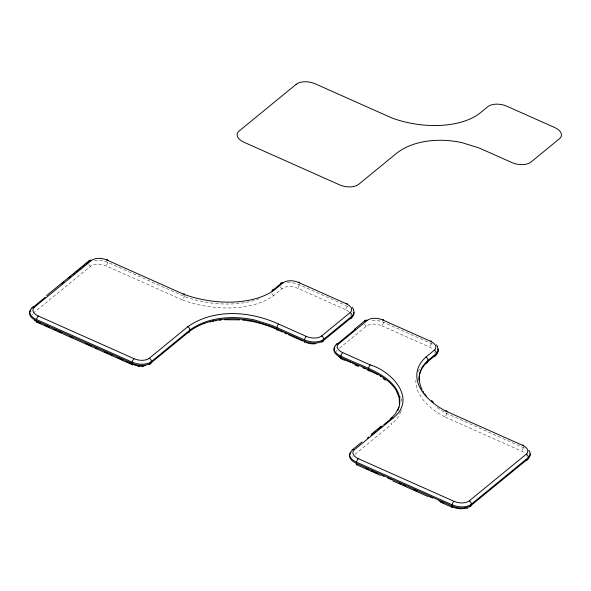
<?xml version="1.0" encoding="UTF-8"?>
<svg xmlns="http://www.w3.org/2000/svg" width="591" height="591" viewBox="0 0 591 591"><rect width="100%" height="100%" fill="white"/><g stroke="black" fill="none" stroke-linecap="round" stroke-linejoin="round"><path stroke-width="0.44" stroke-dasharray="2.96 2.22" d="M184.348 295.485L184.193 296.423A2.815 0.909 -67.9 0 1 182.516 299.969L105.848 265.795A11.244 6.139 9.3 0 0 90.578 266.209L33.532 312.912M348.867 311.826A11.244 6.139 9.3 0 0 345.284 309.514A2.807 1.019 -66 0 0 347.087 306.02L347.116 305.879M383.515 322.102L383.493 322.25A2.807 1.019 -66 0 1 381.683 325.737A11.244 6.139 9.3 0 0 366.413 326.143L339.323 348.335M446.803 412.946L446.722 413.449A2.815 1.138 -64 0 1 444.787 416.884L521.454 451.059A11.244 6.139 9.3 0 1 525.044 453.371M401.363 410.169L401.09 411.07M400.942 411.521L397.595 417.918L392.025 423.983M182.516 299.977A73.062 39.9 9.3 0 0 273.766 295.493L282.188 288.6A11.244 6.139 9.3 0 1 297.458 288.194L345.284 309.514M354.918 454.368L392.003 423.998A2.815 2.135 49.8 0 1 390.082 421.841M287.344 282.72A14.051 7.676 9.3 0 1 299.26 284.699L346.252 305.65M432.361 344.073A14.051 7.676 9.3 0 0 431.319 343.57L383.493 322.25A14.051 7.676 9.3 0 0 370.254 320.433M381.683 325.737L429.509 347.057A11.244 6.139 9.3 0 1 433.1 349.37M94.42 260.491A14.051 7.676 9.3 0 1 107.651 262.308L184.193 296.423A70.255 38.363 9.3 0 0 260.365 298.359M524.306 448.074A14.051 7.676 9.3 0 0 523.264 447.572L446.722 413.449A70.255 38.363 9.3 0 1 435.338 406.15M400.476 396.561L400.831 397.514M401.141 398.467L401.887 401.791M107.651 262.308A2.807 1.019 -66 0 1 105.848 265.795M347.087 306.02A14.051 7.676 9.3 0 1 348.136 306.522M299.26 284.699A2.807 1.019 -66 0 1 297.458 288.194M90.578 266.209A2.807 2.12 50.7 0 1 88.864 264.517M350.611 314.604A11.244 6.139 9.3 0 1 350.714 315.542M273.766 295.493A2.815 2.105 51.8 0 1 271.867 293.276M32.113 314.914A11.244 6.139 9.3 0 1 32.505 314.057M31.818 311.228A2.807 2.12 50.7 0 1 31.707 310.969M282.188 288.6A2.807 2.12 50.7 0 1 280.356 286.657M523.264 447.572A2.807 1.019 -66 0 1 521.454 451.059M431.319 343.57A2.807 1.019 -66 0 1 429.509 347.057M434.843 352.147A11.244 6.139 9.3 0 1 434.946 353.086M366.413 326.143A2.807 2.12 50.7 0 1 364.588 324.2M444.787 416.884A73.062 39.9 9.3 0 1 415.901 380.102M418.11 371.687A73.062 39.9 9.3 0 1 421.272 366.73M526.64 455.683A11.244 6.139 9.3 0 1 526.788 456.156M352.229 457.102A11.244 6.139 9.3 0 1 352.458 456.68M336.176 347.811A2.807 2.12 50.7 0 1 335.976 347.294M336.471 351.505A11.244 6.139 9.3 0 1 337.151 350.241"/><path stroke-width="0.89" d="M399.523 404.672L399.147 397.455L396.096 390.237A57.312 31.301 9.3 0 0 386.876 380.183C373.12 369.648 355.981 365.039 340.712 357.282A14.051 7.676 9.3 0 1 334.787 347.264M271.949 291.067L271.971 290.92A2.815 2.105 51.8 0 1 274.719 289.686L283.141 282.793A11.244 6.139 9.3 0 1 298.411 282.387A2.807 1.019 -66 0 1 299.497 282.764M351.63 451.206L351.667 450.985A2.807 2.12 50.7 0 1 354.437 449.729L392.956 418.192A2.815 2.135 49.8 0 0 390.193 419.322M398.918 407.014L395.549 413.604L390.171 419.462M397.677 410.701C400.964 403.845 400.417 395.468 396.288 389.077A57.312 31.301 9.3 0 0 387.068 379.023C373.313 368.481 356.174 363.871 340.896 356.114A14.051 7.676 9.3 0 1 336.072 344.952L355.324 329.187M392.971 418.177C417.512 398.962 391.885 371.288 370.321 364.935L342.706 352.628A11.244 6.139 9.3 0 1 338.842 343.689L367.366 320.337A11.244 6.139 9.3 0 1 382.636 319.93A2.807 1.019 -66 0 1 383.722 320.315M46.571 295.589L89.352 260.557M45.263 297.273L31.715 308.362A14.051 7.676 9.3 0 0 36.539 319.532L36.347 320.691A2.807 1.019 -66 0 0 37.396 321.851M61.663 283.843L63.798 282.092M68.792 277.999L70.927 276.248M73.07 274.497L74.496 273.33M75.921 272.163L78.064 270.412M79.489 269.245L80.915 268.078M82.341 266.91L84.476 265.16M85.902 263.992L88.044 262.241M31.759 308.155A2.807 2.12 50.7 0 1 34.485 307.106L91.531 260.395A11.244 6.139 9.3 0 1 106.801 259.988A2.807 1.019 -66 0 1 107.887 260.372M34.485 307.106A11.244 6.139 9.3 0 0 38.349 316.037L134.002 358.678A11.244 6.139 9.3 0 0 149.272 358.272L187.783 326.734C214.178 308.147 250.532 311.132 278.686 324.09L306.301 336.397A11.244 6.139 9.3 0 0 321.57 335.991L350.094 312.639A11.244 6.139 9.3 0 0 346.237 303.708L298.411 282.387M273.042 290.048L275.694 287.876M276.219 287.448L277.268 286.591M277.785 286.162L279.336 284.892M279.853 284.47L280.363 284.049A14.051 7.676 9.3 0 1 281.057 283.547M354.497 329.253L365.194 320.499M446.959 411.646A2.815 1.138 -64 0 0 445.74 411.077A73.062 39.9 9.3 0 1 425.904 357.075L434.326 350.182A11.244 6.139 9.3 0 0 430.462 341.251L382.636 319.93M352.266 449.891L361.891 442.002M371.525 434.119L381.151 426.237M367.351 438.145L368.777 436.978M370.919 435.227L375.906 431.142M377.331 429.967L382.325 425.882M383.751 424.715L389.454 420.046M354.437 449.729A11.244 6.139 9.3 0 0 358.301 458.668L453.954 501.301A11.244 6.139 9.3 0 0 469.224 500.895L526.271 454.191A11.244 6.139 9.3 0 0 522.407 445.252L445.74 411.077M466.646 508.496L467.644 508.157M203.939 323.698L204.597 323.484M210.115 321.932L210.832 321.763M212.28 321.438L213.75 321.142M215.242 320.861L216.749 320.618M219.039 320.285L221.359 320.012M224.521 319.731L239.983 319.834M141.914 366.619L143.103 366.553M242.458 320.063L245.708 320.448M138.22 366.405L139.461 366.546M246.521 320.558L249.771 321.076M250.577 321.216L253 321.681M253.798 321.844L255.386 322.191M256.162 322.376L257.72 322.752M258.489 322.945L260.033 323.351M260.794 323.565L262.315 324.001M263.076 324.23L263.83 324.459M264.576 324.695L266.068 325.19M266.807 325.442L267.516 325.685M268.225 325.937L268.935 326.195M269.636 326.454L272.407 327.54M273.086 327.82L273.766 328.108M370.047 371.03L366.863 369.626M370.72 371.318L375.307 373.438M274.438 328.397L275.111 328.692M282.757 332.135L277.09 329.593M284.434 332.881L286.945 334.004M288.615 334.75L302.843 341.088M344.265 359.557L350.958 362.534M352.635 363.28L354.305 364.026M355.981 364.773L358.493 365.895M362.675 367.757L365.186 368.88M341.037 358.693L344.494 360.237M354.866 364.861L358.323 366.405M106.801 259.988L183.469 294.17A73.062 39.9 9.3 0 0 274.719 289.686M38.23 322.221L40.749 323.343M44.946 325.213L49.142 327.082M54.173 329.327L56.692 330.45M58.369 331.196L61.73 332.696M70.115 336.434L72.634 337.557M86.057 343.541L91.095 345.787M95.291 347.656L96.968 348.402M104.518 351.771L108.714 353.64M110.391 354.386L112.068 355.139M117.941 357.754L122.98 360M126.334 361.493L128.011 362.246M129.688 362.992L132.207 364.115M365.74 468.212L368.259 469.335M371.613 470.828L373.29 471.581M374.967 472.327L377.486 473.45M381.683 475.319L384.202 476.442M387.556 477.934L391.752 479.811M399.302 483.172L400.979 483.918M403.498 485.041L405.175 485.795M413.567 489.533L416.921 491.025M429.509 496.639L432.863 498.132M438.736 500.754L443.775 503M451.325 506.361L453.002 507.108A2.807 1.019 -66 0 1 451.96 505.955L356.307 463.314A14.051 7.676 9.3 0 1 350.884 452.691M36.679 322.11L132.332 364.75M356.632 464.733L380.545 475.393M392.498 480.719L428.372 496.713M440.325 502.04L452.285 507.373M275.775 328.988L276.433 329.29M375.95 373.756L376.578 374.081M377.206 374.406L377.826 374.731M380.264 376.09L380.87 376.445M383.101 378.595L385.236 380.079M431.504 400.491L433.373 402.116M436.483 344.819L437.643 346.622M352.251 307.276L353.418 309.078M89.448 261.148A14.051 7.676 9.3 0 0 88.753 261.658A2.807 2.12 50.7 0 1 91.531 260.395M38.349 316.037A2.807 1.019 -66 0 0 36.539 319.532L132.192 362.172A14.051 7.676 9.3 0 0 151.281 361.662L189.777 330.14C202.942 320.307 219.911 317.197 236.038 317.64A57.312 31.301 9.3 0 1 254.655 319.997L271.734 325.301L304.498 339.891A14.051 7.676 9.3 0 0 323.587 339.382L352.103 316.03A14.051 7.676 9.3 0 0 353.219 309.521M30.422 310.674A14.051 7.676 9.3 0 0 36.347 320.691L132 363.332A2.807 1.019 -66 0 0 133.049 364.484A11.244 6.139 9.3 0 0 145.571 365.489M134.002 358.678A2.807 1.019 -66 0 0 132.192 362.172L132 363.332A14.051 7.676 9.3 0 0 151.089 362.822L189.585 331.3C202.75 321.467 219.719 318.357 235.846 318.8A57.312 31.301 9.3 0 1 254.462 321.157L271.55 326.461L304.306 341.051A14.051 7.676 9.3 0 0 323.395 340.542L351.918 317.19A14.051 7.676 9.3 0 0 353.736 312.314M149.272 358.272A2.807 2.12 50.7 0 1 151.281 361.662L151.089 362.822A2.807 2.12 50.7 0 1 149.227 364.307M187.635 332.77A2.815 2.113 51.6 0 0 189.593 331.3L189.777 330.14A2.815 2.113 51.6 0 0 187.783 326.734M278.686 324.09A2.815 1.064 -65.2 0 0 276.832 327.562L276.64 328.722A2.815 1.064 -65.2 0 0 276.714 329.889M277.475 330.066A2.815 1.064 -65.2 0 1 277.349 330.125M306.301 336.397A2.807 1.019 -66 0 0 304.498 339.891L304.306 341.051A2.807 1.019 -66 0 0 305.229 342.3M321.57 335.991A2.807 2.12 50.7 0 1 323.587 339.382L323.395 340.542A2.807 2.12 50.7 0 1 321.297 342.004M350.049 318.675A2.807 2.12 50.7 0 0 351.918 317.19L352.103 316.03A2.807 2.12 50.7 0 0 350.094 312.639M280.363 284.049A2.807 2.12 50.7 0 1 283.141 282.793M346.237 303.708A2.807 1.019 -66 0 1 347.323 304.084M184.326 294.059A2.815 0.909 -67.9 0 1 184.436 294.628M183.469 294.17A2.815 0.909 -67.9 0 1 183.919 293.875M36.694 321.519A11.244 6.139 9.3 0 1 34.293 319.967M315.749 343.689A11.244 6.139 9.3 0 1 306.086 342.514M426.274 396.007A70.255 38.363 9.3 0 1 424.648 393.828M423.681 392.365A70.255 38.363 9.3 0 1 422.801 390.887M422.018 389.41A70.255 38.363 9.3 0 1 427.943 360.451L436.335 353.573A14.051 7.676 9.3 0 0 437.451 347.072M425.904 357.075A2.815 2.135 49.5 0 1 427.943 360.451L427.751 361.611A70.255 38.363 9.3 0 0 419.049 380.198M426.392 363.066A2.815 2.135 49.6 0 0 427.751 361.611L436.143 354.733A14.051 7.676 9.3 0 0 437.687 349.045M528.834 450.276A14.051 7.676 9.3 0 1 528.28 457.574L528.088 458.742L471.042 505.445A2.807 2.12 50.7 0 1 468.944 506.908M526.271 454.191A2.807 2.12 50.7 0 1 528.28 457.574L471.234 504.286A14.051 7.676 9.3 0 1 452.145 504.795L356.491 462.155A14.051 7.676 9.3 0 1 351.076 451.531M529.905 453.866A14.051 7.676 9.3 0 1 528.088 458.742A2.807 2.12 50.7 0 1 526.226 460.226M469.224 500.895A2.807 2.12 50.7 0 1 471.234 504.286L471.042 505.445A14.051 7.676 9.3 0 1 451.96 505.955L452.145 504.795A2.807 1.019 -66 0 1 453.954 501.301M358.301 458.668A2.807 1.019 -66 0 0 356.491 462.155L356.307 463.314A2.807 1.019 -66 0 0 357.223 464.57M370.321 364.935A2.815 0.975 -66.7 0 0 368.562 368.452L368.37 369.611A2.815 0.975 -66.7 0 0 368.407 370.742M369.235 370.853A2.815 0.975 -66.7 0 1 369.057 370.956M342.706 352.628A2.807 1.019 -66 0 0 340.896 356.114L340.712 357.282A2.807 1.019 -66 0 0 341.753 358.434M336.072 344.952A2.807 2.12 50.7 0 1 338.842 343.689M365.282 321.09A14.051 7.676 9.3 0 0 364.595 321.593A2.807 2.12 50.7 0 1 367.366 320.337M434.326 350.182A2.807 2.12 50.7 0 1 436.335 353.573L436.143 354.733A2.807 2.12 50.7 0 1 434.045 356.196M357.348 464.474A11.244 6.139 9.3 0 1 356.654 464.142M430.462 341.251A2.807 1.019 -66 0 1 431.556 341.812M522.407 445.252A2.807 1.019 -66 0 1 523.5 445.813M466.166 507.891A11.244 6.139 9.3 0 1 453.733 507.418M341.059 358.102A11.244 6.139 9.3 0 1 338.658 356.55M296.15 84.321L239.104 131.032A14.051 7.676 9.3 0 0 243.928 142.202L339.581 184.843A14.051 7.676 9.3 0 0 358.671 184.333L397.167 152.803C410.331 142.978 427.3 139.868 443.427 140.311A57.312 31.301 9.3 0 1 462.044 142.667L479.124 147.972L511.887 162.562A14.051 7.676 9.3 0 0 530.977 162.052L559.5 138.7A14.051 7.676 9.3 0 0 554.668 127.53L506.842 106.21A14.051 7.676 9.3 0 0 487.76 106.72L479.36 113.59A70.255 38.363 9.3 0 1 391.774 117.934L315.232 83.819A14.051 7.676 9.3 0 0 296.15 84.321"/></g></svg>
